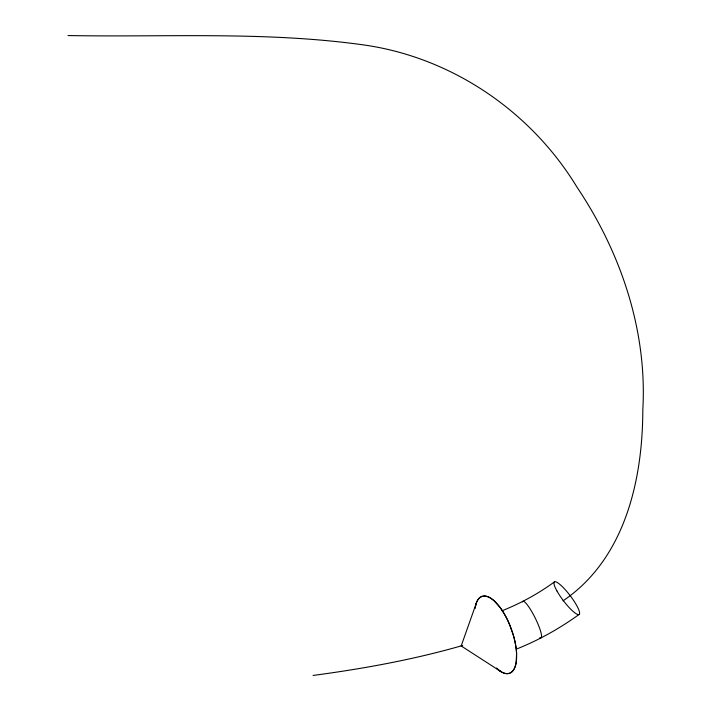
<?xml version="1.0" encoding="UTF-8"?>
<svg xmlns="http://www.w3.org/2000/svg" width="711" height="711" viewBox="0 0 711 711"><rect width="100%" height="100%" fill="white"/><g stroke="black" fill="none" stroke-linecap="round" stroke-linejoin="round"><path stroke-width="1.07" d="M476.139 603.666L461.181 645.961L500.562 671.362M554.402 581.918C538.254 593.729 520.55 603.372 501.975 610.802M579.145 614.42C559.948 628.248 539.214 639.989 517.226 648.77M563.014 600.848C624.942 558.89 642.673 480.245 642.815 409.829C647.33 330.624 620.872 252.565 577.048 187.251C531.055 111.378 451.743 57.324 363.57 44.909C265.718 31.231 166.454 37.301 67.98 35.55M462.728 645.464C413.775 659.586 363.525 668.704 313.062 675.45M496.509 668.127L497.531 669.06A41.665 16.984 70.2 0 0 507.147 673.664L509.591 673.273L511.733 672.019A41.656 16.984 70.2 0 0 516.186 662.323L516.568 653.205A41.665 16.984 70.2 0 0 513.253 634.887L509.192 623.636A41.656 16.984 70.2 0 0 500.046 607.434L493.932 600.644A41.665 16.984 70.2 0 0 484.324 596.04L481.871 596.431L479.729 597.693A41.656 16.984 70.2 0 0 475.517 606.074M475.099 608.589A40.847 16.655 70.2 0 1 497.727 604.51A40.847 16.655 70.2 0 1 516.639 656.937A40.847 16.655 70.2 0 1 496.625 668.242M522.407 601.924A20.423 3.635 63.6 0 1 535.623 618.872A20.423 3.635 63.6 0 1 539.791 637.634M556.909 590.903A20.423 4.222 52.7 0 0 578.79 614.58A20.423 4.222 52.7 0 0 564.632 589.019A20.423 4.222 52.7 0 0 556.909 590.903"/></g></svg>
